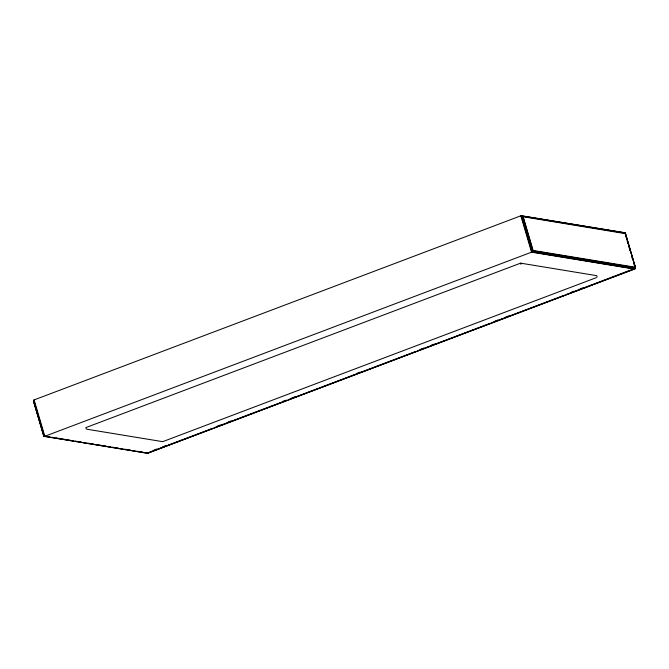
<?xml version="1.0" encoding="UTF-8"?>
<svg xmlns="http://www.w3.org/2000/svg" width="669" height="669" viewBox="0 0 669 669"><rect width="100%" height="100%" fill="white"/><g stroke="black" fill="none" stroke-linecap="round" stroke-linejoin="round"><path stroke-width="1" d="M43.711 435.92L33.542 401.375L34.102 399.92L520.842 215.794L523.175 216.723L533.101 250.449L531.546 252.171L44.806 436.288L43.711 435.92L45.76 436.255M626 236.943L625.264 233.147L522.798 216.304L532.967 250.85L635.55 267.734L634.864 268.905L531.972 251.954L521.302 215.711L624.662 232.695L625.574 233.581L635.533 267.834L634.613 269.038L147.874 453.164L146.177 452.754L147.606 452.52L147.74 453.206L147.172 452.637M624.202 232.628L623.734 232.703L625.055 232.971L623.951 232.804M625.557 233.682L523.175 216.723M33.517 400.48L44.079 436.347L147.272 453.289L148.041 452.729L146.469 453.055M521.812 215.778L532.365 251.644L635.216 268.562L634.446 269.072L635.533 267.834L624.971 232.845L520.842 215.794L531.546 252.171L634.446 269.072L635.124 268.102M634.446 269.072L635.374 267.249L533.101 250.449M597.141 276.882L596.781 275.67L520.599 263.151L85.875 427.591L86.234 428.812M596.522 277.576L162.692 441.665L86.753 429.189M153.887 450.162L156.814 449.05M162.684 446.833L165.611 445.721M217.417 426.128L220.344 425.016M228.162 422.064L231.098 420.952M282.903 401.358L285.83 400.246M291.701 398.03L294.628 396.918M357.179 373.26L360.114 372.148M420.709 349.226L423.644 348.114M431.463 345.162L434.398 344.05M494.993 321.128L497.928 320.016M505.747 317.056L508.674 315.952M571.234 292.286L574.161 291.182M580.023 288.958L582.958 287.854M149.02 452.361L212.55 428.327M214.506 427.591L286.834 400.229M288.782 399.493L415.842 351.426M417.799 350.69L490.126 323.328M492.083 322.592L564.41 295.23M566.367 294.494L635.45 268.169L532.708 251.26L522.33 215.978M147.991 453.005L146.854 453.239M47.808 436.598L49.857 436.932M51.906 437.267L53.955 437.601M56.004 437.944L73.423 440.804M75.472 441.139L77.52 441.473M79.569 441.816L81.618 442.15M83.675 442.485L85.724 442.819M87.773 443.162L89.822 443.497M91.87 443.831L93.919 444.166M95.968 444.509L106.212 446.19M108.261 446.524L110.31 446.867M112.359 447.201L114.407 447.536M116.465 447.87L118.513 448.213M120.562 448.548L122.611 448.882M124.66 449.217L126.709 449.56M128.757 449.894L130.806 450.229M132.855 450.572L134.904 450.906M136.953 451.241L139.001 451.575M141.05 451.918L143.099 452.252M635.374 267.249L634.73 268.879L147.698 453.197L146.762 452.721M624.93 233.08L623.734 232.703L625.373 233.289L635.04 266.546M146.419 452.762L147.74 453.206L43.836 436.188L33.45 400.907M627.171 240.915L628.04 243.884M628.626 245.874L630.089 250.833M631.837 256.779L632.715 259.756M633.878 263.728L634.756 266.705M520.599 263.151L520.959 264.364M34.102 399.92L44.806 436.288M33.743 400.146L44.413 436.38"/></g></svg>
